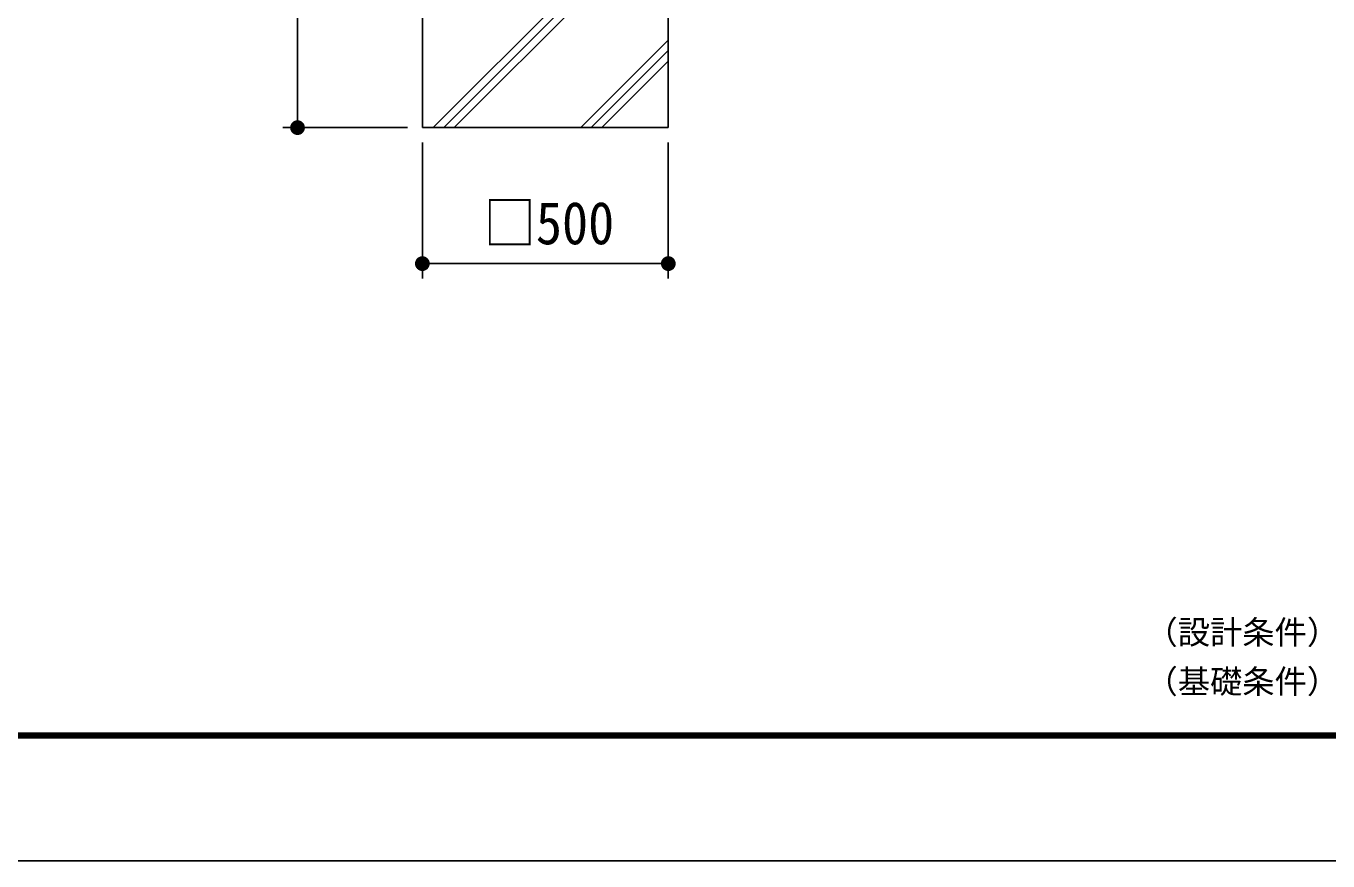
# Model space of a CAD drawing. Units: millimetres, scale not verified. Extents: x -5940 to 5940, y -4200 to 4200.
# Drawn here: x -1093 to 1553, y -4200 to -2503 of the extents above; entities that cross this region are included whole.
import ezdxf
from ezdxf.enums import TextEntityAlignment as Align

# ---------------------------------------------------------------- set-up
doc = ezdxf.new("R2010")
doc.units = ezdxf.units.MM
doc.header["$LTSCALE"] = 20
for name, color, linetype, lineweight in [('0-0_5寸法', 1, 'Continuous', 25), ('0-1_SUNPOU', 1, 'Continuous', 25), ('0-4_8部品', 7, 'Continuous', 25), ('0-9_0', 7, 'Continuous', 25), ('0-E_GL', 7, 'Continuous', 25), ('0-F_D-TTL-TXT', 2, 'Continuous', 25)]:
    doc.layers.add(name, color=color, linetype=linetype, lineweight=lineweight)
doc.styles.add('ＭＳ ゴシック', font='')
doc.styles.get('ＭＳ ゴシック').set_extended_font_data('MS Gothic')

# ---------------------------------------------------------------- blocks, each defined once
blk = doc.blocks.new('A2_ver14_社名無')
at = {"layer": '0-9_0', "color": 3}
blk.add_lwpolyline([(-11900, 8420), (-20, 8420), (-20, 20), (-11900, 20)], close=True, dxfattribs=at)
at = {"layer": '0-9_0'}
for points in [[(-11500, 8170), (-420, 8170), (-420, 270), (-11500, 270)], [(-11497.5, 8167.5), (-422.5, 8167.5), (-422.5, 272.5), (-11497.5, 272.5)], [(-11495, 8165), (-425, 8165), (-425, 275), (-11495, 275)], [(-11492.5, 8162.5), (-427.5, 8162.5), (-427.5, 277.5), (-11492.5, 277.5)], [(-11490, 8160), (-430, 8160), (-430, 280), (-11490, 280)]]:
    blk.add_lwpolyline(points, close=True, dxfattribs=at)
blk = doc.blocks.new('M1')
at = {"layer": '0-1_SUNPOU'}
blk.add_line((-5, 0), (-38.576, 0), dxfattribs=at)
for points in [[(0, 0), (-5, 0), (-4.961, 0.627)], [(0, 0), (-4.961, -0.627), (-5, 0)], [(0, 0), (-4.961, 0.627), (-4.843, 1.243)], [(0, 0), (-4.843, -1.243), (-4.961, -0.627)], [(0, 0), (-4.843, 1.243), (-4.649, 1.841)], [(0, 0), (-4.649, -1.841), (-4.843, -1.243)], [(0, 0), (-4.649, 1.841), (-4.382, 2.409)], [(0, 0), (-4.382, -2.409), (-4.649, -1.841)], [(0, 0), (-4.382, 2.409), (-4.045, 2.939)], [(0, 0), (-4.045, -2.939), (-4.382, -2.409)], [(0, 0), (-4.045, 2.939), (-3.645, 3.423)], [(0, 0), (-3.645, -3.423), (-4.045, -2.939)], [(0, 0), (-3.645, 3.423), (-3.187, 3.853)], [(0, 0), (-3.187, -3.853), (-3.645, -3.423)], [(0, 0), (-3.187, 3.853), (-2.679, 4.222)], [(0, 0), (-2.679, -4.222), (-3.187, -3.853)], [(0, 0), (-2.679, 4.222), (-2.129, 4.524)], [(0, 0), (-2.129, -4.524), (-2.679, -4.222)], [(0, 0), (-2.129, 4.524), (-1.545, 4.755)], [(0, 0), (-1.545, -4.755), (-2.129, -4.524)], [(0, 0), (-1.545, 4.755), (-0.937, 4.911)], [(0, 0), (-0.937, -4.911), (-1.545, -4.755)], [(0, 0), (-0.937, 4.911), (-0.314, 4.99)], [(0, 0), (-0.314, -4.99), (-0.937, -4.911)], [(0, 0), (-0.314, 4.99), (0.314, 4.99)], [(0, 0), (0.314, -4.99), (-0.314, -4.99)], [(0, 0), (0.314, 4.99), (0.937, 4.911)], [(0, 0), (0.937, 4.911), (1.545, 4.755)], [(0, 0), (1.545, 4.755), (2.129, 4.524)], [(0, 0), (2.129, 4.524), (2.679, 4.222)], [(0, 0), (2.679, 4.222), (3.187, 3.853)], [(0, 0), (3.187, 3.853), (3.645, 3.423)], [(0, 0), (3.645, 3.423), (4.045, 2.939)], [(0, 0), (4.045, 2.939), (4.382, 2.409)], [(0, 0), (4.382, 2.409), (4.649, 1.841)], [(0, 0), (4.649, 1.841), (4.843, 1.243)], [(0, 0), (4.843, 1.243), (4.961, 0.627)], [(0, 0), (4.961, 0.627), (5, 0)], [(0, 0), (0.937, -4.911), (0.314, -4.99)], [(0, 0), (1.545, -4.755), (0.937, -4.911)], [(0, 0), (2.129, -4.524), (1.545, -4.755)], [(0, 0), (2.679, -4.222), (2.129, -4.524)], [(0, 0), (3.187, -3.853), (2.679, -4.222)], [(0, 0), (3.645, -3.423), (3.187, -3.853)], [(0, 0), (4.045, -2.939), (3.645, -3.423)], [(0, 0), (4.382, -2.409), (4.045, -2.939)], [(0, 0), (4.649, -1.841), (4.382, -2.409)], [(0, 0), (4.843, -1.243), (4.649, -1.841)], [(0, 0), (4.961, -0.627), (4.843, -1.243)], [(0, 0), (5, 0), (4.961, -0.627)]]:
    blk.add_solid(points, dxfattribs=at)

msp = doc.modelspace()

# ---------------------------------------------------------------- linework, layer by layer
at = {"layer": '0-0_5寸法'}
for p, q in [((-541.21, -2069.38), (-541.21, -2649.38)), ((-317.46, -2709.38), (-571.21, -2709.38)), ((-287.46, -2739.38), (-287.46, -3015.81)), ((212.54, -2739.38), (212.54, -3015.81)), ((-227.46, -2985.81), (152.54, -2985.81))]:
    msp.add_line(p, q, dxfattribs=at)
at = {"layer": '0-9_0'}
for p, q in [((-287.46, -2709.38), (-287.46, -2009.38)), ((212.54, -2709.38), (212.54, -2009.38)), ((-222.74, -2709.38), (212.54, -2274.09)), ((-265.17, -2709.38), (7.09, -2437.12)), ((-243.96, -2709.38), (7.09, -2458.33)), ((34.83, -2709.38), (212.54, -2531.67)), ((56.04, -2709.38), (212.54, -2552.88)), ((77.26, -2709.38), (212.54, -2574.09))]:
    msp.add_line(p, q, dxfattribs=at)
at = {"layer": '0-E_GL'}
msp.add_line((-287.46, -2709.38), (212.54, -2709.38), dxfattribs=at)

# ---------------------------------------------------------------- block references
at = {"layer": '0-0_5寸法', "xscale": 3, "yscale": 3}
for p, rotation in [((-541.21, -2709.38), 270), ((-287.46, -2985.81), 180)]:
    msp.add_blockref('M1', p, dxfattribs=dict(at, rotation=rotation))
msp.add_blockref('M1', (212.54, -2985.81), dxfattribs=at)
at = {"layer": '0-4_8部品'}
msp.add_blockref('A2_ver14_社名無', (5960, -4220), dxfattribs=at)

# ---------------------------------------------------------------- texts
at = {"layer": '0-0_5寸法', "color": 7, "style": 'ＭＳ ゴシック', "width": 0.9}
msp.add_text('□500', height=86.59, dxfattribs=at).set_placement((-162.86, -2972.46), align=Align.BOTTOM_LEFT)
at = {"layer": '0-F_D-TTL-TXT', "color": 7, "style": 'ＭＳ ゴシック'}
for s, p in [('（設計条件）風荷重：昭和57年改正 建築基準法・同施行令に基づく風圧力に準拠。', (1182.58, -3773.6)), ('（基礎条件）長期許容地耐力98kN/㎡の場合。', (1182.58, -3873.6))]:
    msp.add_text(s, height=48.09, dxfattribs=at).set_placement(p, align=Align.BOTTOM_LEFT)

doc.saveas('drawing.dxf')
